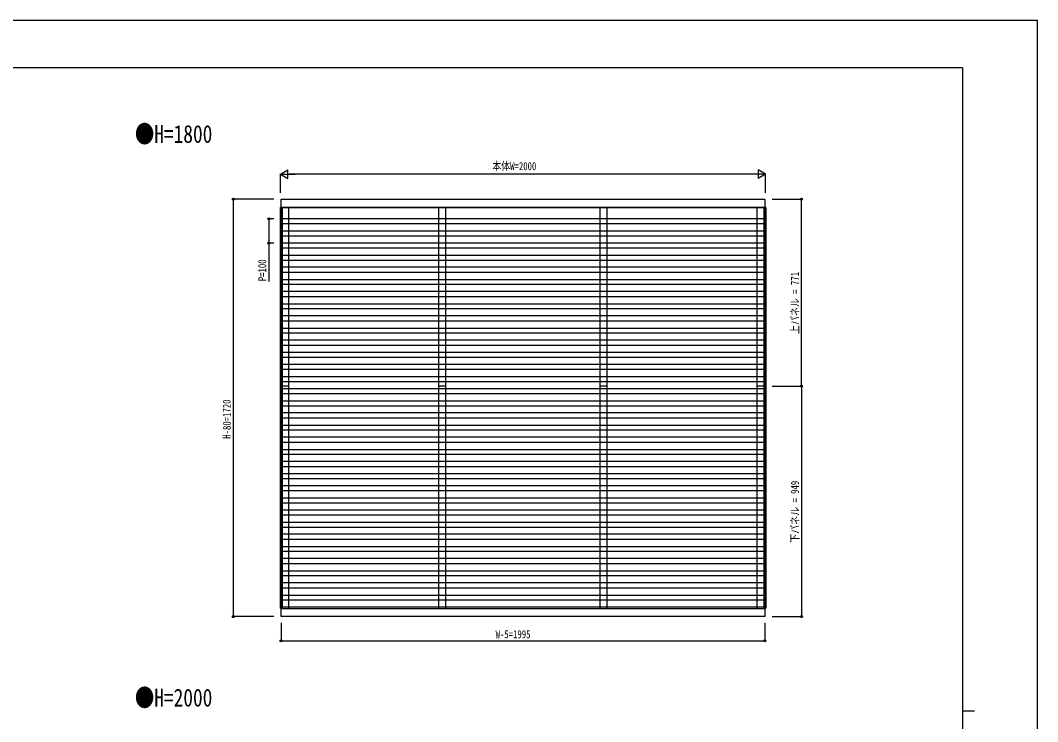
# Model space of a CAD drawing. Units: millimetres, scale not verified. Extents: x -4205 to 4205, y -2970 to 2970.
# Drawn here: x 11 to 4205, y 81 to 2970 of the extents above; entities that cross this region are included whole.
import ezdxf
from ezdxf.enums import TextEntityAlignment as Align

# ---------------------------------------------------------------- set-up
doc = ezdxf.new("R2010")
doc.units = ezdxf.units.MM
doc.header["$LTSCALE"] = 16
for name, color, linetype in [('0-1_USER1', 3, 'Continuous'), ('0-2_YKK_A1', 4, 'Continuous'), ('0-3_YKK_D', 6, 'Continuous'), ('0-4_YKK_ZWAK', 7, 'Continuous')]:
    doc.layers.add(name, color=color, linetype=linetype)
doc.styles.add('ＭＳ ゴシック', font='')
doc.styles.get('ＭＳ ゴシック').set_extended_font_data('MS Gothic')

msp = doc.modelspace()

# ---------------------------------------------------------------- linework, layer by layer
at = {"layer": '0-2_YKK_A1'}
for p, q in [((1082.41, 2199.03), (1089.61, 2199.03)), ((1082.41, 2199.03), (1082.41, 548.03)), ((1084.61, 2199.03), (1084.61, 548.03)), ((1086.61, 2199.53), (1086.61, 2199.03)), ((3079.61, 2199.53), (1086.61, 2199.53)), ((3076.61, 2197.53), (1089.61, 2197.53)), ((1117.61, 547.53), (1117.61, 2199.53)), ((1735.61, 547.53), (1735.61, 2199.53)), ((1765.61, 547.53), (1765.61, 2199.53)), ((2400.61, 547.53), (2400.61, 2199.53)), ((2430.61, 547.53), (2430.61, 2199.53)), ((3048.61, 547.53), (3048.61, 2199.53)), ((3083.81, 2199.03), (3076.61, 2199.03)), ((3079.61, 2199.53), (3079.61, 2199.03)), ((3081.61, 2199.03), (3081.61, 548.03)), ((3083.81, 2199.03), (3083.81, 548.03)), ((3076.61, 2152.53), (1089.61, 2152.53)), ((1089.61, 2132.52), (3076.61, 2132.52)), ((1089.61, 2102.53), (3076.61, 2102.53)), ((1089.61, 2082.52), (3076.61, 2082.52)), ((3076.61, 2052.53), (1089.61, 2052.53)), ((1089.61, 2032.52), (3076.61, 2032.52)), ((1089.61, 2002.53), (3076.61, 2002.53)), ((1089.61, 1982.52), (3076.61, 1982.52)), ((3076.61, 1952.53), (1089.61, 1952.53)), ((1089.61, 1932.52), (3076.61, 1932.52)), ((1089.61, 1902.53), (3076.61, 1902.53)), ((1089.61, 1882.52), (3076.61, 1882.52)), ((3076.61, 1852.53), (1089.61, 1852.53)), ((1089.61, 1832.52), (3076.61, 1832.52)), ((1089.61, 1802.53), (3076.61, 1802.53)), ((1089.61, 1782.52), (3076.61, 1782.52)), ((3076.61, 1752.53), (1089.61, 1752.53)), ((1089.61, 1732.52), (3076.61, 1732.52)), ((1089.61, 1702.53), (3079.61, 1702.53)), ((1089.61, 1682.52), (3076.61, 1682.52)), ((3076.61, 1652.53), (1089.61, 1652.53)), ((1089.61, 1632.52), (3076.61, 1632.52)), ((1089.61, 1602.53), (3076.61, 1602.53)), ((1089.61, 1582.52), (3076.61, 1582.52)), ((3076.61, 1552.53), (1089.61, 1552.53)), ((1089.61, 1532.52), (3076.61, 1532.52)), ((1089.61, 1502.53), (3076.61, 1502.53)), ((1089.61, 1482.52), (3076.61, 1482.52)), ((1117.61, 1462.53), (1089.61, 1462.53)), ((3076.61, 1452.53), (1089.61, 1452.53)), ((1089.61, 1432.52), (3076.61, 1432.52)), ((1765.61, 1462.53), (1735.61, 1462.53)), ((2430.61, 1462.53), (2400.61, 1462.53)), ((3076.61, 1462.53), (3048.61, 1462.53)), ((1089.61, 1402.53), (3076.61, 1402.53)), ((1089.61, 1382.52), (3076.61, 1382.52)), ((3076.61, 1352.53), (1089.61, 1352.53)), ((1089.61, 1332.52), (3076.61, 1332.52)), ((1089.61, 1302.53), (3076.61, 1302.53)), ((1089.61, 1282.52), (3076.61, 1282.52)), ((3076.61, 1252.53), (1089.61, 1252.53)), ((1089.61, 1232.52), (3076.61, 1232.52)), ((1089.61, 1202.53), (3076.61, 1202.53)), ((1089.61, 1182.52), (3076.61, 1182.52)), ((3076.61, 1152.53), (1089.61, 1152.53)), ((1089.61, 1132.52), (3076.61, 1132.52)), ((1089.61, 1102.53), (3076.61, 1102.53)), ((1089.61, 1082.52), (3076.61, 1082.52)), ((3076.61, 1052.53), (1089.61, 1052.53)), ((1089.61, 1032.52), (3076.61, 1032.52)), ((1089.61, 1002.53), (3076.61, 1002.53)), ((1089.61, 982.52), (3076.61, 982.52)), ((3076.61, 952.53), (1089.61, 952.53)), ((1089.61, 932.52), (3076.61, 932.52)), ((1089.61, 902.53), (3076.61, 902.53)), ((1089.61, 882.52), (3076.61, 882.52)), ((3076.61, 852.53), (1089.61, 852.53)), ((1089.61, 832.52), (3076.61, 832.52)), ((1089.61, 802.53), (3076.61, 802.53)), ((1089.61, 782.52), (3076.61, 782.52)), ((3076.61, 752.53), (1089.61, 752.53)), ((1089.61, 732.52), (3076.61, 732.52)), ((1089.61, 702.53), (3076.61, 702.53)), ((1089.61, 682.52), (3076.61, 682.52)), ((3076.61, 652.53), (1089.61, 652.53)), ((1089.61, 632.52), (3076.61, 632.52)), ((1089.61, 602.53), (3076.61, 602.53)), ((1087.61, 547.53), (1087.61, 548.03)), ((1089.61, 582.52), (3076.61, 582.52)), ((3076.61, 552.53), (1089.61, 552.53)), ((3078.61, 547.53), (3078.61, 548.03))]:
    msp.add_line(p, q, dxfattribs=at)
for points in [[(1085.61, 2233.53), (3080.61, 2233.53), (3080.61, 2199.53), (1085.61, 2199.53)], [(1085.61, 547.53), (3080.61, 547.53), (3080.61, 513.53), (1085.61, 513.53)]]:
    msp.add_lwpolyline(points, close=True, dxfattribs=at)
for points in [[(1089.61, 2199.03), (1089.61, 548.03), (1082.41, 548.03)], [(3076.61, 2199.03), (3076.61, 548.03), (3083.81, 548.03)]]:
    msp.add_lwpolyline(points, dxfattribs=at)
at = {"layer": '0-3_YKK_D'}
for p, q in [((1083.61, 2336.03), (1113.92, 2353.53)), ((1113.92, 2318.53), (1113.92, 2353.53)), ((3083.61, 2336.03), (3053.3, 2353.53)), ((3053.3, 2353.53), (3053.3, 2318.53)), ((1083.61, 2259.53), (1083.61, 2337.03)), ((1083.61, 2336.03), (1113.92, 2318.53)), ((1083.61, 2336.03), (1144.24, 2336.03)), ((3048.61, 2336.03), (1118.61, 2336.03)), ((3083.61, 2336.03), (3022.99, 2336.03)), ((3083.61, 2336.03), (3053.3, 2318.53)), ((3083.61, 2259.53), (3083.61, 2337.03)), ((1056.41, 2233.53), (888.11, 2233.53)), ((889.11, 513.53), (889.11, 2233.53)), ((3109.81, 2233.53), (3232.61, 2233.53)), ((3231.61, 1462.53), (3231.61, 2233.53)), ((1056.41, 2152.53), (1034.2, 2152.53)), ((1056.41, 2052.53), (1034.2, 2052.53)), ((3109.81, 1462.53), (3232.61, 1462.53)), ((3109.81, 1462.53), (3232.61, 1462.53)), ((3231.61, 1462.53), (3231.61, 513.53)), ((1056.41, 513.53), (888.11, 513.53)), ((3109.81, 513.53), (3232.61, 513.53)), ((1085.61, 487.53), (1085.61, 412.53)), ((3080.61, 487.53), (3080.61, 412.53)), ((1085.61, 413.53), (3080.61, 413.53))]:
    msp.add_line(p, q, dxfattribs=at)
msp.add_lwpolyline([(1035.2, 2152.53), (1035.2, 2052.53), (1035.2, 1894.33)], dxfattribs=at)
for centre in [(889.11, 2233.53), (3231.61, 2233.53), (1035.2, 2152.53), (1035.2, 2052.53), (3231.61, 1462.53), (3231.61, 1462.53), (889.11, 513.53), (3231.61, 513.53), (1085.61, 413.53), (3080.61, 413.53)]:
    msp.add_circle(centre, 4.25, dxfattribs=at)
at = {"layer": '0-4_YKK_ZWAK'}
for p, q in [((3895.02, 2775), (-3904.98, 2775)), ((3895.02, 2775), (3895.02, -2525)), ((3895.02, 125), (3945.02, 125))]:
    msp.add_line(p, q, dxfattribs=at)
msp.add_lwpolyline([(-4205, -2970), (4205, -2970), (4205, 2970), (-4205, 2970)], close=True, dxfattribs=at)

# ---------------------------------------------------------------- texts
at = {"layer": '0-1_USER1', "style": 'ＭＳ ゴシック', "width": 0.8}
for s, p in [('●H=1800', (482.99, 2443.36)), ('●H=2000', (482.99, 120.99))]:
    msp.add_text(s, height=73.31, dxfattribs=at).set_placement(p, align=Align.BOTTOM_LEFT)
at = {"layer": '0-3_YKK_D', "style": 'ＭＳ ゴシック', "width": 0.8}
for s, p in [('本体W=2000', (1956.41, 2343.03)), ('W-5=1995', (1970.31, 414.53))]:
    msp.add_text(s, height=32.99, dxfattribs=at).set_placement(p, align=Align.BOTTOM_LEFT)
for s, p in [('P=100', (1034.2, 1895.33)), ('上パネル = 771', (3230.61, 1677.63)), ('H-80=1720', (888.11, 1246.33)), ('下パネル = 949', (3230.61, 817.63))]:
    msp.add_text(s, height=32.99, rotation=90, dxfattribs=at).set_placement(p, align=Align.BOTTOM_LEFT)

doc.saveas('drawing.dxf')
